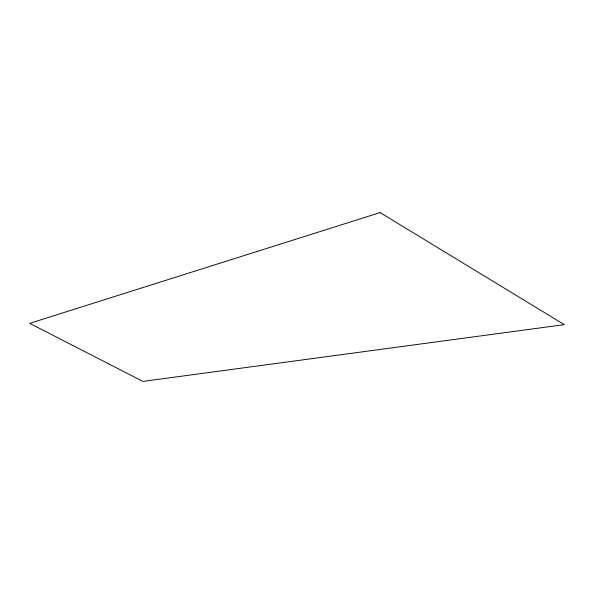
<?xml version="1.0" encoding="UTF-8"?>
<svg xmlns="http://www.w3.org/2000/svg" width="594" height="594" viewBox="0 0 594 594"><rect width="100%" height="100%" fill="white"/><g stroke="black" fill="none" stroke-linecap="round" stroke-linejoin="round"><path stroke-width="0.89" d="M380.086 212.593L29.7 323.351L142.916 381.407L564.3 324.643L380.086 212.593"/></g></svg>
